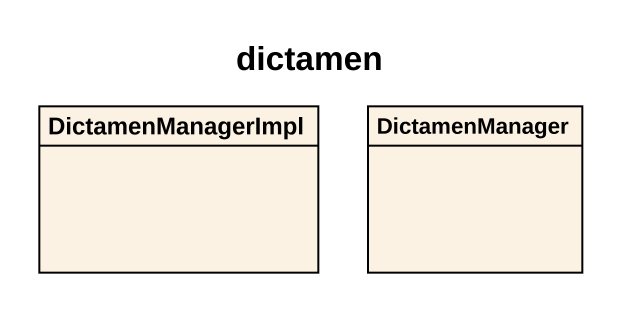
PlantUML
@startuml
title dictamen
hide circle
hide empty members
class DictamenManagerImpl
class DictamenManager
@enduml
